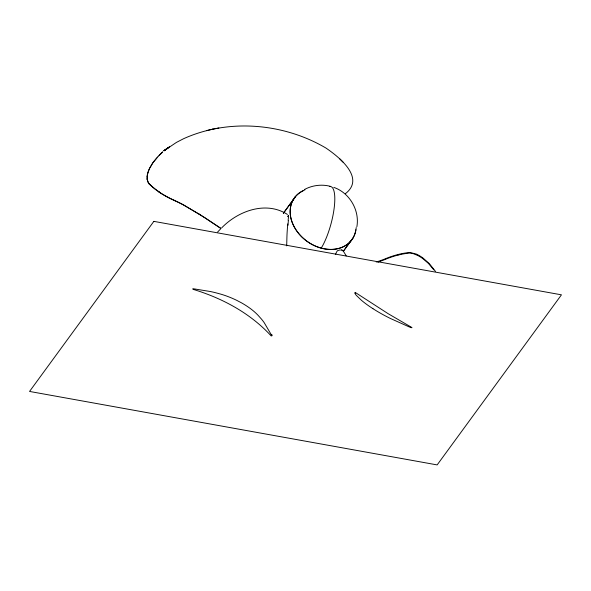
<?xml version="1.0" encoding="UTF-8"?>
<svg xmlns="http://www.w3.org/2000/svg" width="591" height="591" viewBox="0 0 591 591"><rect width="100%" height="100%" fill="white"/><g stroke="black" fill="none" stroke-linecap="round" stroke-linejoin="round"><path stroke-width="0.89" d="M147.189 176.665L147.144 179.649M288.142 220.31L288.282 218.921A22.99 17.006 -84.3 0 1 288.474 217.554L288.423 215.323A16.651 5.57 -80 0 1 287.92 216.092A12.522 4.026 -78.9 0 0 287.507 216.734M356.875 226.767C359.801 210.322 349.599 192.799 333.775 187.369M147.336 175.017L147.085 179.125M271.461 335.045L271.254 336.006C250.547 313.437 223.073 298.573 194.055 289.627A4.706 2.49 -2.4 0 1 193.383 289.383L192.755 288.984M272.126 334.883L271.919 335.836L264.199 322.679A121.798 64.545 -2.4 0 0 261.399 319.029L258.23 315.483A102.849 54.505 -2.4 0 0 250.658 308.768A116.885 61.937 -2.4 0 0 241.453 302.821L236.459 300.213A97.618 51.727 -2.4 0 0 226.087 295.862A78.108 41.392 -2.4 0 0 220.849 294.163L215.722 292.759A84.365 44.709 -2.4 0 0 210.285 291.518L194.668 288.962A11.273 5.976 -2.4 0 0 193.966 288.903L193.043 288.866M335.54 254.381L336.316 252.571A21.077 6.294 -31.3 0 1 336.604 251.995A12.522 3.819 -30.5 0 1 336.996 251.367A16.651 4.883 -31.6 0 0 337.395 250.754L339.345 250.067A22.99 8.51 -61.3 0 0 339.899 250.096L340.46 250.089M149.25 169.033L152.574 163.19L156.911 157.812M149.678 168.058L153.416 161.949L157.937 156.704M343.29 251.345L350.714 241.113M283.362 213.299L295.589 196.507L283.34 213.285M343.282 251.33L352.849 238.188M217.643 231.997L220.532 228.998M158.011 156.504L162.599 152.116M159.097 155.374L162.665 151.909M221.721 227.831C238.107 210.876 266.046 200.667 287.44 214.444M345.41 193.671C365.763 177.987 338.828 156.792 325.892 148.016C283.591 123.12 228.658 118.34 183.579 138.715L176.421 142.416L164.135 150.683L168.716 147.329M164.054 150.72L169.506 146.745M163.98 150.764L168.088 147.802L163.906 150.816M304.417 189.541C312.247 185.256 321.718 184.074 330.362 186.328M377.804 262.108L378.609 261.843M376.238 262.012L378.691 261.229A143.982 81.27 19.4 0 0 385.398 258.762A100.167 46.416 8.2 0 1 398.164 254.477A65.01 34.404 12.9 0 1 409.024 252.549M206.385 130.648L212.664 129.148M212.494 129.185L218.862 127.959M355.664 292.855L354.822 292.685A1.197 0.635 -2.4 0 0 354.703 292.922L355.546 294.355A27.223 14.428 -2.4 0 0 356.447 295.493L361.337 300.206A153.978 81.595 -2.4 0 0 372.958 308.672M198.857 213.927L183.373 204.922A145.024 136.491 17.1 0 0 174.604 200.63M372.928 308.687L377.08 311.25A217.222 115.112 -2.4 0 0 390.466 318.505L409.105 326.86A19.304 10.224 -2.4 0 0 410.435 327.362L411.986 327.754A3.265 1.729 -2.4 0 0 411.425 327.244L388.176 313.703L356.454 293.21A4.056 2.15 -2.4 0 0 355.664 292.855M198.857 213.853L220.894 228.407M204.552 217.547L183.409 204.818A143.982 135.376 17.3 0 0 174.663 200.512M204.538 217.488L219.955 227.816A152.81 147.972 -18.3 0 1 220.82 228.407M422.897 258.636L428.438 263.438L433.794 269.828M339.507 158.624L342.979 162.082M435.464 271.38L429.369 263.689L423.045 258.068A29.04 17.198 14.5 0 0 416.396 254.1L410.302 252.542A6.508 3.716 15.1 0 0 409.038 252.579M346.223 255.873L343.083 250.687A78.005 2.63 9.2 0 0 342.846 250.436A50.42 2.726 -5.6 0 0 342.255 250.244A47.117 1.773 0 0 0 341.605 250.126M147.329 179.982L148.348 182.619A6.508 6.228 24 0 0 149.191 183.683M147.24 179.479L148.252 182.782A6.501 6.22 22.9 0 0 149.095 183.838M378.602 261.835A145.024 81.565 19.2 0 0 385.31 259.368A99.997 45.389 7.4 0 1 398.053 255.053M398.12 255.105A64.929 35.659 14.2 0 1 408.898 253.125A6.501 3.672 15.1 0 1 410.184 253.118L413.508 253.724L417.881 255.534A31.825 18.875 14.4 0 1 422.875 258.651M343.083 250.687A67.802 2.224 -14.5 0 1 343.046 250.776M341.17 249.838A21.21 2.312 -17.7 0 1 341.953 250.008M286.701 245.871A89.729 3.531 -87.3 0 1 286.775 242.62A67.802 2.209 -87.5 0 1 286.916 237.19A78.005 30.71 -76.9 0 1 287.182 231.487A50.42 8.289 -82.7 0 1 287.507 227.033A47.117 12.086 -81.1 0 1 287.795 223.93M288.378 220.606A21.21 1.049 -84.9 0 1 287.906 225.385M174.626 200.585A99.997 99.125 4.8 0 1 159.031 192.119M159.09 192.038A64.929 62.52 20.9 0 1 149.058 183.867M147.307 175.01A31.825 30.348 29.4 0 1 149.191 169.225M147.1 176.65A29.04 27.688 29 0 1 149.316 169.063M159.164 191.898A65.01 63.089 18.6 0 1 149.154 183.712M174.677 200.467A100.167 99.089 7.2 0 1 159.112 191.979M355.871 229.714A35.49 27.674 36.1 0 1 306.699 241.062A35.49 27.674 36.1 0 1 303.035 190.878M329.372 186.52A35.778 9.907 -75 0 1 334.107 208.593A35.778 9.907 -75 0 1 321.238 248.117M356.196 227.557A35.563 27.784 36.2 0 1 306.67 241.047A35.563 27.784 36.2 0 1 304.971 189.851M153.845 221.366L29.55 391.441L437.155 464.91L561.45 294.828L153.845 221.366"/></g></svg>
